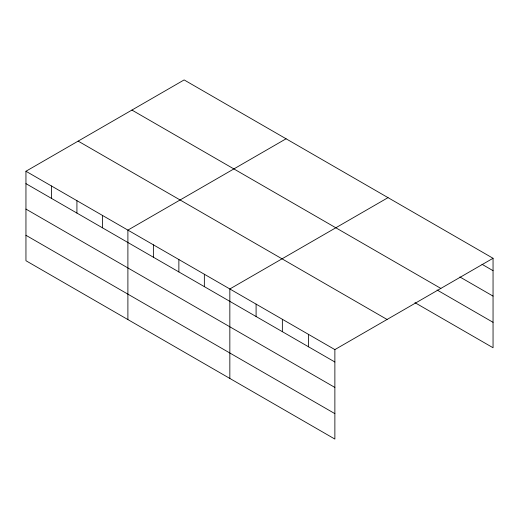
<?xml version="1.0" encoding="UTF-8"?>
<svg xmlns="http://www.w3.org/2000/svg" width="519" height="519" viewBox="0 0 519 519"><rect width="100%" height="100%" fill="white"/><g stroke="black" fill="none" stroke-linecap="round" stroke-linejoin="round"><path stroke-width="0.78" d="M25.95 171.251L334.872 349.605L334.872 439.074L25.95 260.72L25.95 171.251L184.128 79.926L493.05 258.28L493.05 347.749L414.966 302.668M286.073 138.787L127.895 230.112L127.895 319.574M388.017 197.642L229.839 288.966L229.839 378.435M334.872 349.605L493.05 258.28M481.995 264.294L493.05 270.678M459.879 276.964L493.05 296.109M131.93 110.067L440.852 288.421M437.076 289.998L493.05 322.318M78.148 141.116L387.07 319.47M25.95 183.648L334.872 362.003M25.95 209.086L334.872 387.434M25.95 235.289L334.872 413.637M308.61 334.444L308.61 346.841M282.355 319.282L282.355 331.68M256.094 304.128L256.094 316.525M204.35 274.253L204.35 286.65M178.867 259.539L178.867 271.937M153.377 244.825L153.377 257.223M102.405 215.391L102.405 227.789M76.922 200.678L76.922 213.075M51.433 185.964L51.433 198.362"/></g></svg>
